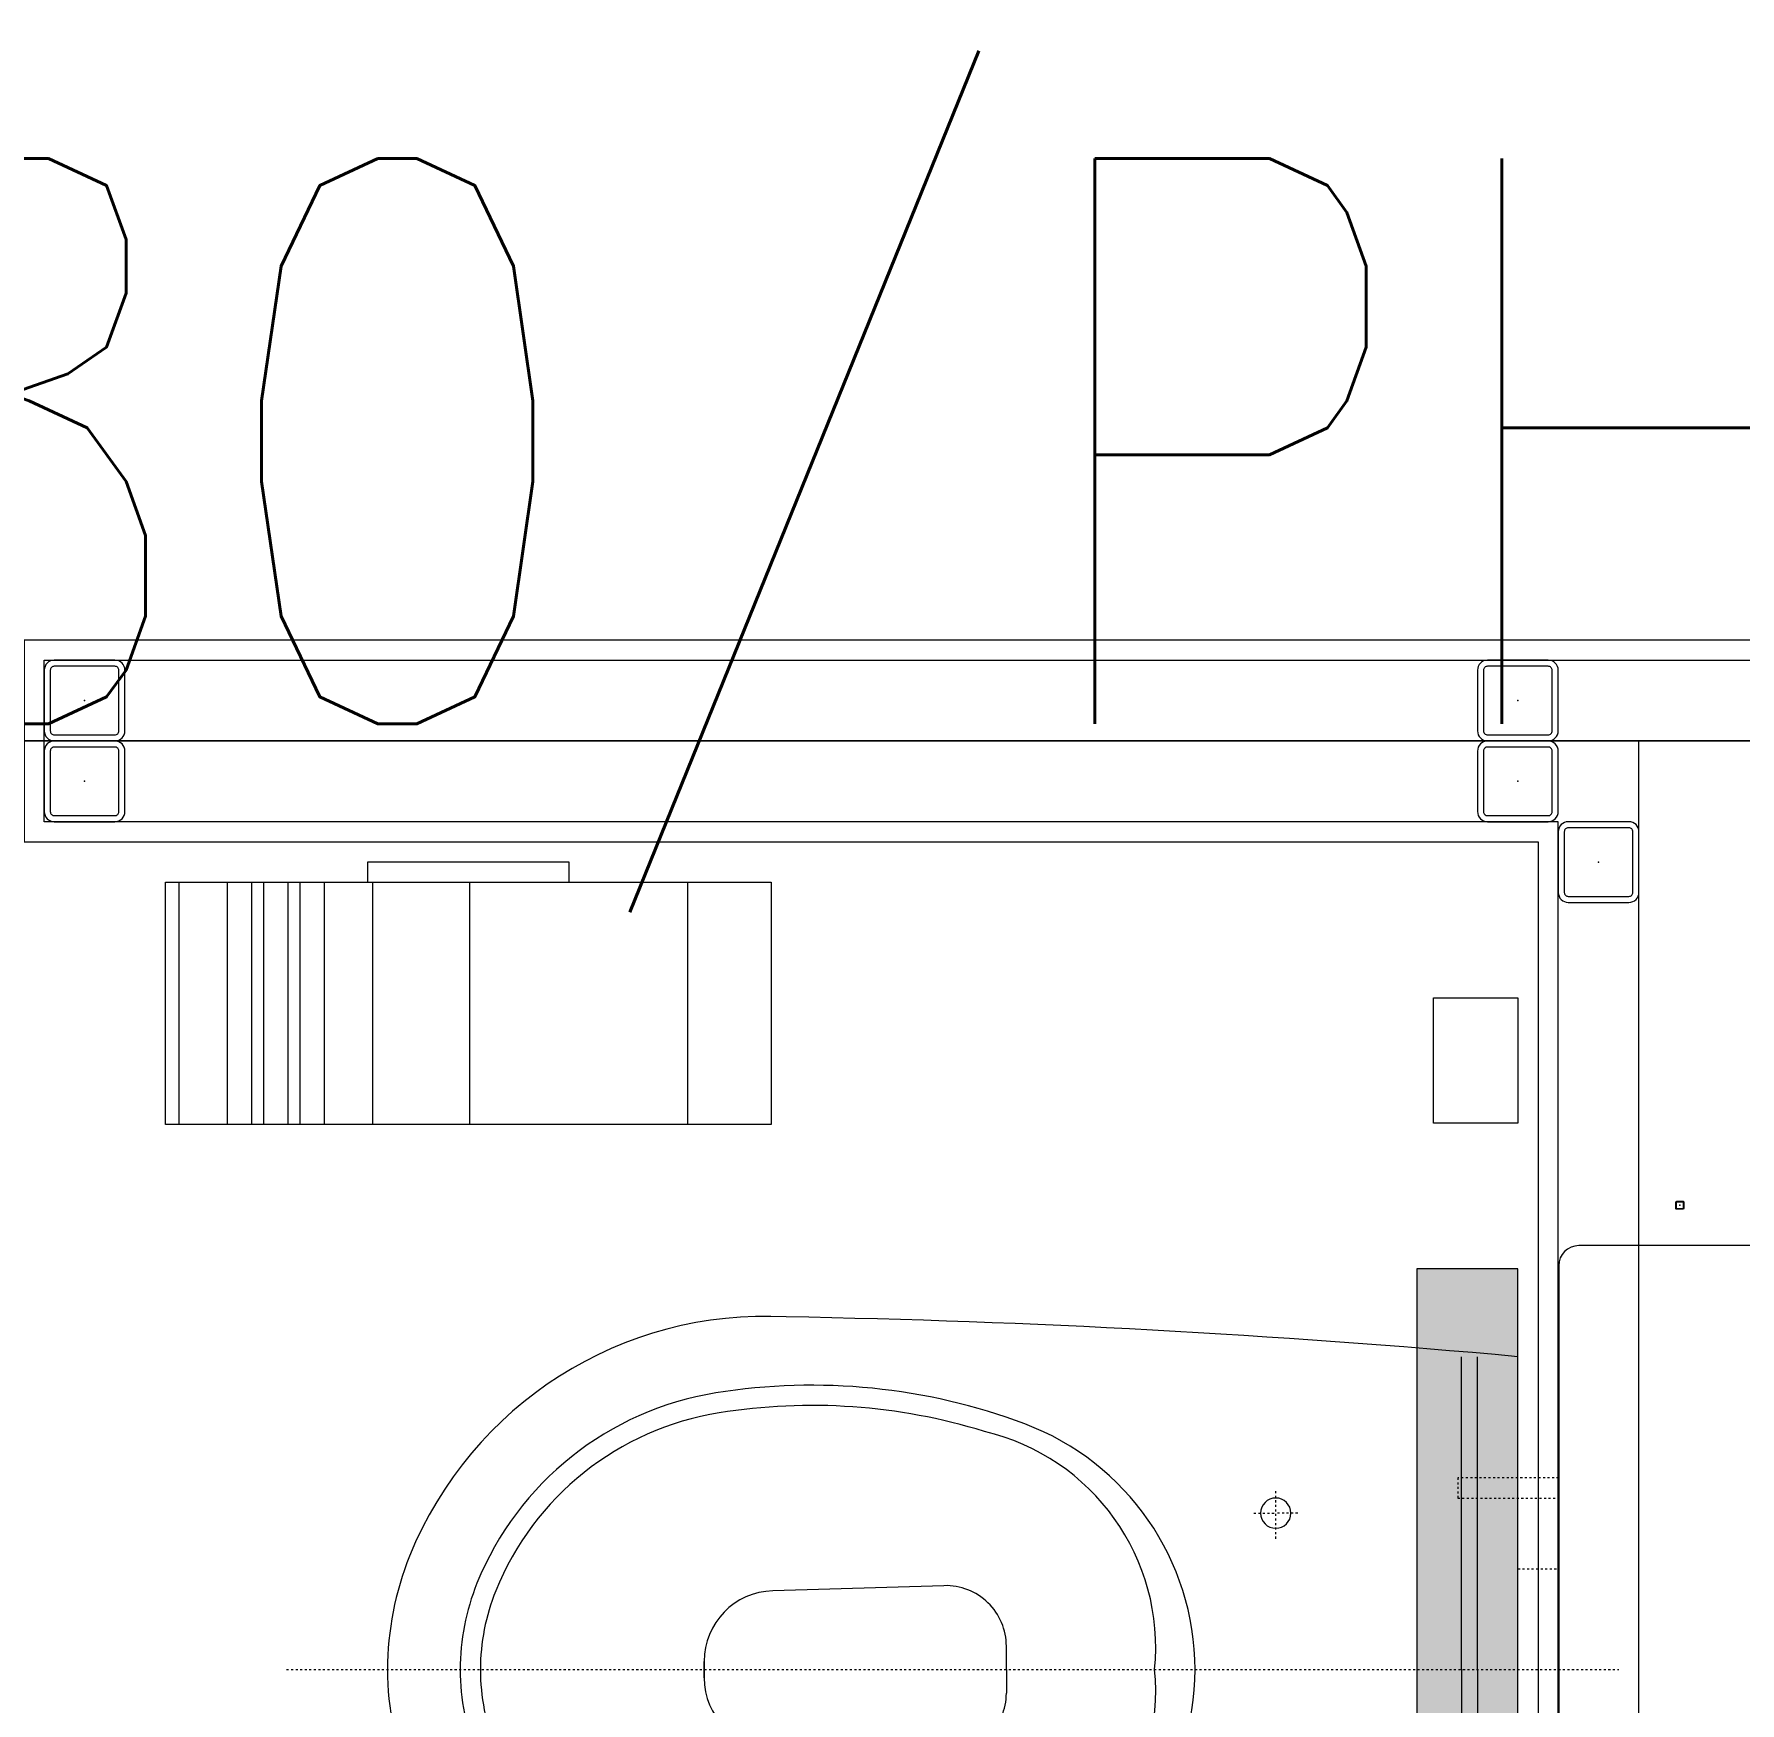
# Model space of a CAD drawing. Extents: x -2749 to 23780, y -1311 to 8245.
# Drawn here: x 10143 to 10227.5, y 2187.4 to 2270 of the extents above; entities that cross this region are included whole.
import ezdxf

# ---------------------------------------------------------------- set-up
doc = ezdxf.new("R2010")
doc.units = 0
doc.header["$MEASUREMENT"] = 0
doc.linetypes.add('DOT2', pattern=[0.125, 0, -0.125])
doc.layers.get('0').update_dxf_attribs({"color": 9, "lineweight": 9})
for name, color, linetype, lineweight in [('05', 9, 'Continuous', 9), ('05V', 9, 'Continuous', 9), ('06D', 9, 'Continuous', 9), ('10', 9, 'Continuous', 9), ('11', 9, 'Continuous', 9), ('20', 9, 'DOT2', 9), ('35', 9, 'Continuous', 9), ('40B', 9, 'Continuous', 9), ('E-YAZI', 7, 'Continuous', 30)]:
    doc.layers.add(name, color=color, linetype=linetype, lineweight=lineweight)
doc.styles.add('E-YAZI', font='txttw.shx')

# ---------------------------------------------------------------- blocks, each defined once
blk = doc.blocks.new('Prf-40x40')
for points in [[(1.5, -1.999999999998179), (-1.5, -2.000000000001818, -0.4142135623730951), (-2, -1.500000000001818), (-2, 1.499999999998179, -0.4142135623730951), (-1.5, 1.999999999998179), (1.5, 2.000000000001818, -0.4142135623730951), (2, 1.500000000001818), (2, -1.499999999998179, -0.4142135623730951)], [(1.499999999999543, -1.699999999998908), (-1.5, -1.700000000002544, -0.4142135623738941), (-1.699999999999818, -1.500000000001818), (-1.699999999999818, 1.499999999998179, -0.4142135623738941), (-1.499999999999543, 1.699999999998908), (1.5, 1.700000000002544, -0.4142135623738941), (1.699999999999818, 1.500000000001818), (1.699999999999818, -1.499999999998179, -0.4142135623738941)]]:
    blk.add_lwpolyline(points, format="xyb", close=True)
blk.add_point((0, 0))
blk = doc.blocks.new('p-klozet üstü kağıt dispenser')
blk.add_hatch(color=255).paths.add_polyline_path([(-5.3433e-12, 5.563981752787184), (0, 45.40812888650907), (-5.000000000000057, 45.40812888650907), (-5.0000000000054, 5.563981752787184)])
blk.add_lwpolyline([(-5.3433e-12, 5.563981752787184), (0, 45.40812888650907), (-5.000000000000057, 45.40812888650907), (-5.0000000000054, 5.563981752787184)], close=True)
blk = doc.blocks.new('gr-p-fırçalık')
at = {"const_width": 0.3, "flags": 128}
blk.add_lwpolyline([(0, 3.000000000103681), (0, 1.036824e-10)], dxfattribs=at)
for radius in [5, 4.5]:
    blk.add_circle((0, 8.000000000103682), radius)
blk = doc.blocks.new('san-klo-06-p')
at = {"linetype": 'DOT2'}
for p, q in [((0, -61), (0, 5)), ((-7.75, -10.91410758801794), (-7.75, -12)), ((7.75, -10.91410758801794), (7.75, -12)), ((-6.48596231054762, -12), (-8.953412711958663, -12)), ((-7.75, -13.08589241198206), (-7.75, -12)), ((6.485962310551258, -12), (8.953412711958663, -12)), ((7.75, -13.08589241198206), (7.75, -12))]:
    blk.add_line(p, q, dxfattribs=at)
for p, q in [((0, -2), (-15.5, -2)), ((0, -2), (15.5, -2)), ((0, -2.80000000000291), (-15.5, -2.80000000000291)), ((0, -2.80000000000291), (15.5, -2.80000000000291)), ((0, -25.3450573319642), (-1.159350611440459, -25.3450573319642)), ((0, -25.3450573319642), (1.159350611440459, -25.3450573319642)), ((-4.158019298723957, -28.43442233578389), (-3.905189181845343, -36.91821042136871)), ((4.158019298723957, -28.43442233578389), (3.905189181845343, -36.91821042136871)), ((0, -40.31395125024572), (-0.4067423800152028, -40.31395125024572)), ((-0.4067423800152028, -40.31395125024572), (0, -40.31395125024572)), ((0.4067423800152028, -40.31395125024572), (0, -40.31395125024572)), ((0, -40.31395125024572), (0.4067423800152028, -40.31395125024572))]:
    blk.add_line(p, q)
for points in [[(-20, 2.015000000021245), (20, 2.015000000028521, 0.4142135623730951), (21, 3.015000000028521), (21, 13.01500000002852, 0.4142135623731339), (20, 14.01500000002852), (-20, 14.01500000002852, 0.4142135623730744), (-21, 13.01500000002852), (-21, 3.015000000021243, 0.4142135623731159)], [(-15.5, 0, 0.0181628470062377), (-17.47196496077231, -36.26013260072796, 0.3205287056357122), (-5.625, -54.90537216330267, 0.0963961176293174), (0, -56, 0.0963961176293174), (5.625, -54.90537216330267, 0.3205287056357121), (17.47196496077595, -36.26013260072796, 0.0181628470062377), (15.5, 0)]]:
    blk.add_lwpolyline(points, format="xyb", close=True)
for points in [[(-9.5, 2.015000000028521), (-9.5, -2.984999999978752), (-8.5, -2.984999999978752), (-8.5, 2.015000000028521)], [(8.5, 2.015000000028521), (8.5, -2.984999999978752), (9.5, -2.984999999978752), (9.5, 2.015000000028521)]]:
    blk.add_lwpolyline(points, dxfattribs=at)
blk.add_lwpolyline([(-5, 0), (-5, 2), (5, 2), (5, 0)], close=True, dxfattribs=at)
for centre, radius, start, end in [((-7.75, -12), 0.75, 0, 180), ((7.75, -12), 0.75, 0, 180), ((-7.75, -12), 0.75, 180, 0), ((7.75, -12), 0.75, 180, 0), ((0, -29), 13, 90, 159.420088504973), ((0, -29), 13, 20.57991149502698, 90), ((-1.08915772514956, -28.94594607376348), 11.00000000000001, 84.31758544885159, 166.8067444055404), ((1.08915772514956, -28.94594607376348), 11, 13.19325559445961, 95.68241455114841), ((15.91510823917997, -34.97572838532506), 30, 159.420088504973, 189.1280785422966), ((-15.91510823917997, -34.97572838532506), 30, 350.8719214577034, 20.57991149502698), ((-1.159350611440459, -28.3450573319642), 3, 90, 181.7069983645544), ((1.159350611440459, -28.3450573319642), 3, 358.2930016354455, 90), ((15.91510823917997, -34.97572838532506), 28.99999999999998, 162.8726879048467, 189.1280785422966), ((-15.91510823917997, -34.97572838532506), 28.99999999999999, 350.8719214577034, 17.12731209515333), ((-0.4067423800152028, -36.81395125024574), 3.499999999999998, 181.7069983645544, 270), ((0.4067423800152028, -36.81395125024574), 3.499999999999998, 270, 358.2930016354455), ((1.5, -37.29190075644874), 14.4, 189.1280785422966, 247.9756871629567), ((-1.5, -37.29190075644874), 14.40000000000001, 292.0243128370433, 350.8719214577034), ((1.5, -37.29190075644874), 15.39999999999999, 189.1280785422966, 247.9756871629567), ((-1.5, -37.29190075644874), 15.39999999999999, 292.0243128370433, 350.8719214577034), ((0, -41), 10.39999999999995, 247.9756871629567, 270), ((0, -41), 10.39999999999995, 270, 292.0243128370433), ((0, -41), 11.39999999999997, 247.9756871629567, 270), ((0, -41), 11.39999999999997, 270, 292.0243128370433)]:
    blk.add_arc(centre, radius, start, end)
at = {"layer": '05'}
blk.add_lwpolyline([(29.89564365896148, -0.0076445290833362), (29.89564365896148, -3.007644529083337), (27.89564365896149, -3.007644529083337), (27.89564365896149, -3.207644529080423), (29.89564365896148, -3.207644529080423), (29.89564365896148, -4.207644529080424), (30.09564365896222, -4.207644529080424), (30.09564365895858, -3.207644529087701), (32.09564365895858, -3.207644529087701), (32.09564365895858, -3.007644529090611), (30.09564365895858, -3.007644529090611), (30.09564365895858, -0.0076445290906122), (29.89564365896148, -0.0076445290833362)], dxfattribs=at)
at = {"layer": '05V'}
blk.add_lwpolyline([(-27.07533344061085, -4.190140971935759), (-33.27722779347096, -4.190140971935759), (-33.27722779347096, -0.0109667712822557), (-27.07533344061085, -0.0109667712822557)], close=True, dxfattribs=at)
at = {"xscale": 0.1, "yscale": 0.1, "zscale": 0.1}
for p in [(-23, 8.015000000028522), (23, 8.015000000028522)]:
    blk.add_blockref('Prf-40x40', p, dxfattribs=at)
at = {"layer": '05'}
for name, p, rotation in [('gr-p-fırçalık', (29.97914034077258, -0.0076445289887488), 180), ('p-klozet üstü kağıt dispenser', (-25.40812888650818, -5.007660794144613), 270)]:
    blk.add_blockref(name, p, dxfattribs=dict(at, rotation=rotation))
blk = doc.blocks.new('p-t.kağıtlığı')
at = {"layer": '20'}
h = blk.add_hatch(dxfattribs=at)
h.set_pattern_fill('CYL', color=256, scale=30, angle=-89.99999999999999, style=0)
h.set_pattern_definition([(270, (-14.39999999999963, 13), (30, 6.7e-15), []), (270, (-13.80000000000018, 13), (30, 6.7e-15), []), (270, (-12.59999999999945, 13), (30, 6.7e-15), []), (270, (-10.19999999999982, 13), (30, 6.7e-15), []), (270, (-5.399999999999636, 13), (30, 6.7e-15), []), (270, (5.400000000000542, 13), (30, 6.7e-15), []), (270, (10.19999999999982, 13), (30, 6.7e-15), []), (270, (12.60000000000036, 13), (30, 6.7e-15), []), (270, (13.80000000000018, 13), (30, 6.7e-15), []), (270, (14.40000000000054, 13), (30, 6.7e-15), [])])
h.paths.add_polyline_path([(-15, 1), (15, 1), (15, 13), (-15, 13)])
for points in [[(-15, 1), (15, 1), (15, 13), (-15, 13)], [(5, 1), (5, 0), (-5, 0), (-5, 1)]]:
    blk.add_lwpolyline(points, close=True)
blk = doc.blocks.new('A$C74064896')
at = {"layer": '05V', "extrusion": (0, 0, -1), "zscale": -1, "rotation": 180}
blk.add_blockref('p-t.kağıtlığı', (302.9929512383806, -1.000000000072759), dxfattribs=at)
at = {"layer": '05V', "rotation": 270}
blk.add_blockref('san-klo-06-p', (-250.9929512383806, -41.00000000007275), dxfattribs=at)
blk = doc.blocks.new('1.KAT PLANI')
at = {"layer": '06D'}
blk.add_lwpolyline([(9997.871674294664, 2008.204681274817), (9997.871674294664, 2008.204681274817, -0.0090412840414989), (10222.50000012271, 2028.502302091892), (10222.50000012271, 2235.000004310685), (10242.50000012271, 2235.000004310685), (10242.50000012271, 2029.913171091933)], format="xyb", dxfattribs=at)
blk.add_lwpolyline([(10317.99514242304, 2234.999980712883), (10147.00000012271, 2235.000004310683)], dxfattribs=at)
at = {"layer": '11'}
blk.add_lwpolyline([(10322.50000012271, 2240.000004310685), (10142.50000012271, 2240.000004310685), (10142.50000012271, 2230.000004310685), (10217.50000012271, 2230.000004310685)], dxfattribs=at)
for points in [[(10006.36282151827, 2013.144047912055, -0.0085326431774109), (10218.50000012271, 2032.222953933236), (10218.50000012271, 2231.000004310685), (10143.50000012271, 2231.000004310685), (10143.50000012271, 2239.000004310685), (10321.50000012271, 2239.000004310685), (10321.50000012271, 2231.000004310685), (10246.50000012271, 2231.000004310685), (10246.50000012271, 2034.196900731403)], [(10217.50000012271, 2230.000004310685), (10217.50000012271, 2033.152769449003, 0.0084561785165819), (10007.22983938039, 2014.242613017362, 0.0084954971188685)]]:
    blk.add_lwpolyline(points, format="xyb", dxfattribs=at)
at = {"layer": '40B'}
for points in [[(7492.777359024519, 1179.733965397606, -0.0071251203176081), (7647.151079483613, 1268.130530490036), (7703.07000961071, 1167.165326207169, -0.0995209698048435), (10004.83925096622, 1897.893795014553), (9998.810179346838, 1952.981048693189), (10003.77788092146, 1953.522711291959), (9972.974341436748, 2234.999992511783), (10477.50000012271, 2235.000004310685), (10477.50000012271, 2372.500000004711), (10145.00000012221, 2372.500000004711), (10145.00000012221, 2365.000004310683), (8530.49999999957, 2365.000004310683), (8530.49999999957, 2825.000000004656), (7900.000000000766, 2825.000000004656), (7900.000000000766, 1845.000000004653), (7900.000000000766, 1837.500000004653), (7492.4999999996, 1837.500000004653)], [(10232.49757127287, 2234.999992511783), (9972.974341436748, 2234.999992511783), (9973.507709961892, 2230.126615496571), (9997.79041478072, 2008.753765988722), (9997.871674294263, 2008.204681274774, -0.0090412840415155), (10222.50000012271, 2028.502302091892), (10232.49757127287, 2029.913171091934), (10232.49757127287, 2234.999992511783)]]:
    blk.add_lwpolyline(points, format="xyb", close=True, dxfattribs=at)
at = {"layer": '10', "xscale": -1}
for p in [(10145.50000012271, 2237.000004310685), (10216.50000012271, 2237.000004310685), (10145.50000012271, 2233.000004310684), (10216.50000012271, 2233.000004310684), (10220.50000012271, 2229.000004310686)]:
    blk.add_blockref('Prf-40x40', p, dxfattribs=at)

msp = doc.modelspace()

# ---------------------------------------------------------------- linework, layer by layer
at = {"layer": '35'}
msp.add_lwpolyline([(7909.500005413488, 2802.999998144092), (8525.500001126085, 2802.999995698876), (8525.500001126085, 2363.000004310685), (10472.50000012279, 2363.000000004955), (10472.50000012279, 2240.000004310685), (9967.397144135, 2240.000004310685), (10004.8392509663, 1897.893795014556, 0.099520969804843), (7703.070009610791, 1167.165326207163)], format="xyb", dxfattribs=at)
msp.add_lwpolyline([(10217.50000012279, 2230.000004310699), (10217.50000012279, 2033.152769449007, 0.0084561785165684), (10007.22983938039, 2014.242613017363), (9996.681724218099, 2110.545078229901), (9996.711523575883, 2230.000004310699), (10052.50000012279, 2230.000004310699), (10052.50000012279, 2240.000004310699), (10142.50000012291, 2240.000004310627), (10142.50000012291, 2230.000004310627)], format="xyb", close=True, dxfattribs=at)

# ---------------------------------------------------------------- block references
msp.add_blockref('A$C74064896', (10467.50000012279, 2230.000004310699))
at = {"layer": '06D'}
msp.add_blockref('1.KAT PLANI', (8.822098607197404e-11, 0), dxfattribs=at)

# ---------------------------------------------------------------- texts
at = {"layer": 'E-YAZI', "color": 3, "style": 'E-YAZI', "width": 0.8}
msp.add_text('2x1.5 LIHCH-Fe180/PH90', height=28, dxfattribs=at).set_placement((9868.191975860798, 2235.845566574193))

doc.saveas('drawing.dxf')
